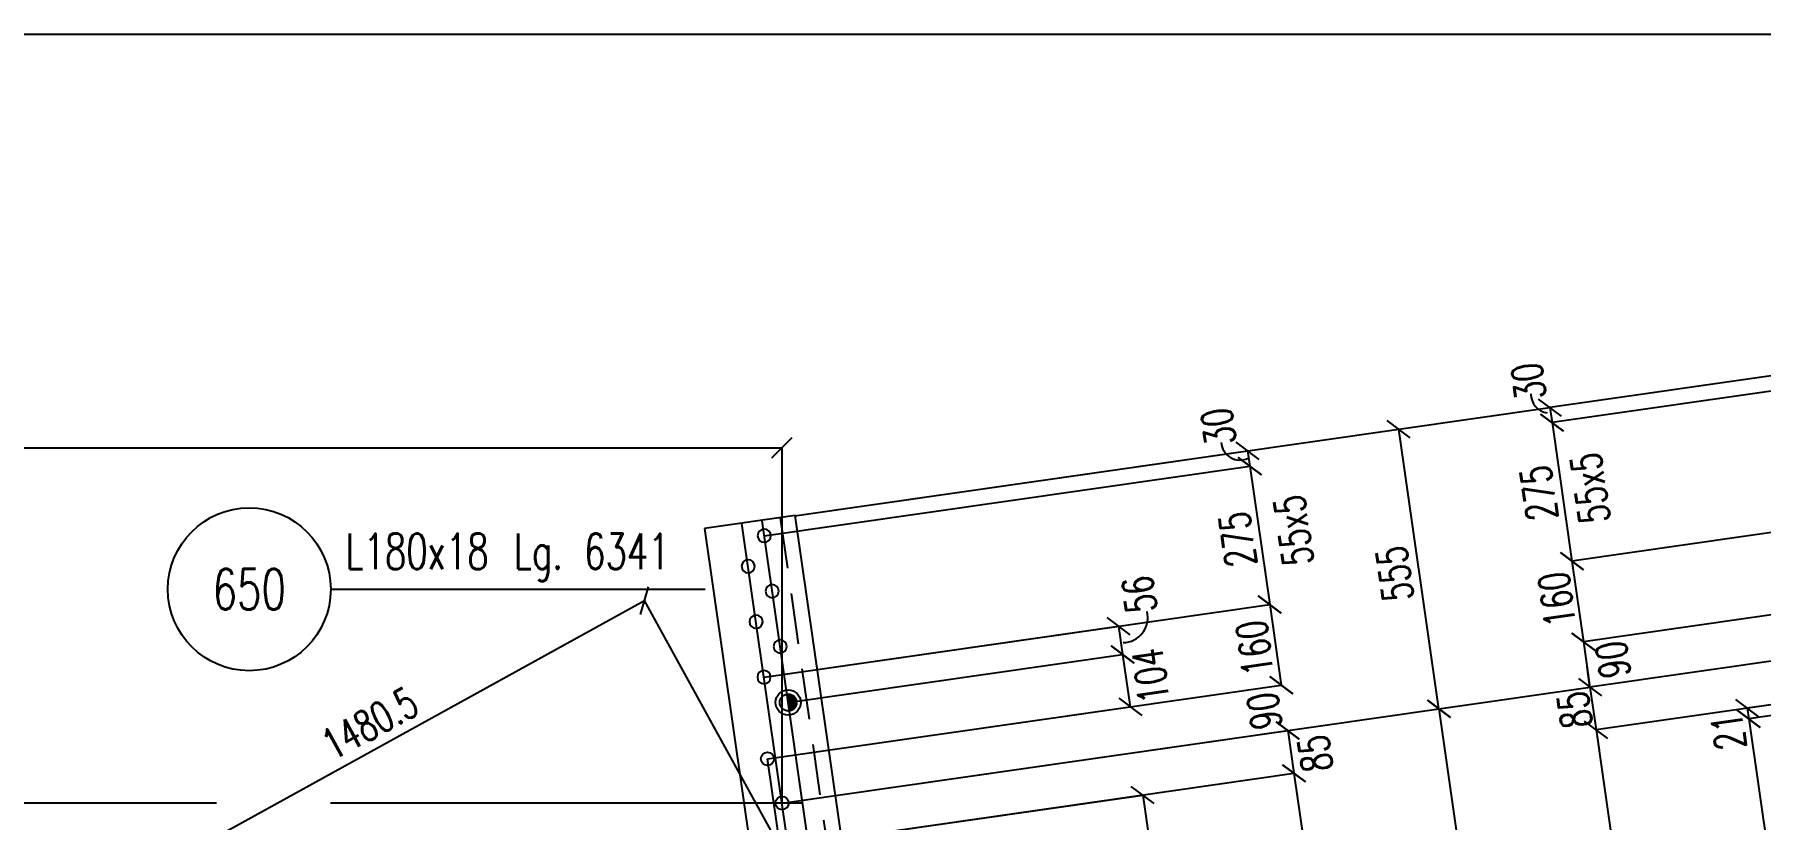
# Model space of a CAD drawing. Extents: x 87063 to 103283, y -59241 to -47761.
# Drawn here: x 93846 to 97238, y -49304 to -47761 of the extents above; entities that cross this region are included whole.
import ezdxf
from ezdxf.enums import TextEntityAlignment as Align

# ---------------------------------------------------------------- set-up
doc = ezdxf.new("R2010")
doc.units = 0
doc.header["$LTSCALE"] = 200
doc.header["$MEASUREMENT"] = 0
doc.linetypes.add('DASHED', pattern=[0.75, 0.5, -0.25])
doc.layers.get('0').update_dxf_attribs({"linetype": 'CONTINUOUS'})
for name, color, linetype in [('ASSI', 3, 'CONTINUOUS'), ('BOLLINI_1', 7, 'CONTINUOUS'), ('FORI', 2, 'CONTINUOUS'), ('LINEA_ANG', 2, 'CONTINUOUS'), ('LS', 7, 'CONTINUOUS'), ('QT_MPR', 7, 'CONTINUOUS'), ('QT_MSP', 7, 'CONTINUOUS'), ('TRAT-Y', 7, 'DASHED')]:
    doc.layers.add(name, color=color, linetype=linetype)
doc.styles.add('QUOTE', font='ROMANS8.SHX', dxfattribs={"width": 0.7})
doc.styles.add('RQL', font='ROMANS8.SHX', dxfattribs={"width": 0.7})
doc.styles.add('RS', font='ROMANS8.shx', dxfattribs={"width": 0.7})
doc.styles.get("Standard").update_dxf_attribs({"font": 'ROMANS8.SHX', "width": 0.7})
doc.dimstyles.new('TRATTO_20', dxfattribs={"dimscale": 0, "dimtxt": 60, "dimasz": 40, "dimexe": 0, "dimexo": 0, "dimgap": 10, "dimtad": 1, "dimrnd": 0.5, "dimdsep": 46, "dimtxsty": 'RS', "dimblk1": 'OBLIQUE', "dimblk2": 'OBLIQUE', "dimsah": 1, "dimcen": 0.09, "dimclrd": 2, "dimclre": 2, "dimclrt": 7, "dimadec": 0, "dimazin": 0, "dimtfac": 1, "dimtix": 1, "dimtmove": 2, "dimatfit": 3, "dimfxl": 1, "dimtolj": 1, "dimtzin": 0, "dimarcsym": 0})

# ---------------------------------------------------------------- blocks, each defined once
blk = doc.blocks.new('16')
blk.add_circle((0, 0), 1)
blk = doc.blocks.new('ASSE98')
blk.add_line((0, 0), (1, 0))
at = {"color": 7, "style": 'QUOTE', "width": 0.5, "flags": 1}
for tag, p in [('TI', (1.38308, 6.82731)), ('DI_S', (1.38308, 6.42178)), ('D_S', (1.38308, 6.02092)), ('E_S', (1.38308, 5.68065)), ('NFORI', (1.36454, 5.29792)), ('ALAR', (1.36349, 4.93246)), ('FAM', (1.3775, 4.54645)), ('ALA', (1.38308, 4.19257)), ('DISP2', (1.38308, 3.84971)), ('DISP1', (1.38308, 3.50686)), ('PINZAF', (1.38308, 3.164)), ('PINZAI', (1.38308, 2.82114)), ('TRP', (1.38308, 2.47829)), ('NP', (1.38308, 2.13543)), ('SV', (1.38308, 1.79257)), ('PESO', (1.38308, 1.44971)), ('QUA', (1.38308, 1.10686)), ('LUN', (1.38308, 0.764)), ('PROF', (1.38308, 0.42114)), ('POS', (1.38308, 0.07829))]:
    blk.add_attdef(tag, p, '', height=0.2, dxfattribs=at)
at = {"color": 7, "flags": 1}
for tag, p in [('LAV1', (3.07431, 6.82847)), ('LAV2', (3.07431, 6.49513)), ('LAV3', (3.07431, 6.1618)), ('LAV4', (3.07431, 5.82847)), ('LAV5', (3.07431, 5.49513)), ('LAV6', (3.07431, 5.1618)), ('LAV7', (3.07431, 4.82847)), ('LAV8', (3.07431, 4.49513)), ('LAV9', (3.07431, 4.1618)), ('LAV10', (3.07431, 3.82847))]:
    blk.add_attdef(tag, p, '', height=0.2, dxfattribs=at)
blk = doc.blocks.new('_OBLIQUE')
at = {"color": 0, "linetype": 'ByBlock'}
blk.add_line((-0.5, -0.5), (0.5, 0.5), dxfattribs=at)
blk = doc.blocks.new('*D25')
at = {"layer": 'QT_MPR', "color": 2, "lineweight": -2, "transparency": 16777216}
for p, q in [((95315.4, -49271.5), (96606.2, -49086.3)), ((96606.2, -49086.3), (96823.3, -50599.7)), ((95516.7, -50787.2), (96823.3, -50599.7))]:
    blk.add_line(p, q, dxfattribs=at)
at = {"layer": 'QT_MPR', "color": 2, "lineweight": -2, "transparency": 16777216, "xscale": 40, "yscale": 40, "zscale": 40}
for p, rotation in [((96606.2, -49086.3), 98.16615670567538), ((96823.3, -50599.7), 278.1661567056754)]:
    blk.add_blockref('_OBLIQUE', p, dxfattribs=dict(at, rotation=rotation))
at = {"layer": 'QT_MPR', "color": 7, "transparency": 16777216, "insert": (96671.2, -49851.8), "char_height": 60, "attachment_point": 5, "rotation": 98.1662, "style": 'RS'}
blk.add_mtext('\\A1;1529', dxfattribs=at)
blk = doc.blocks.new('*D24')
at = {"layer": 'QT_MPR', "color": 2, "lineweight": -2, "transparency": 16777216}
for p, q in [((95311.6, -49358), (96321.3, -49213.1)), ((96321.3, -49213.1), (96517.2, -50578)), ((95507.5, -50722.9), (96517.2, -50578))]:
    blk.add_line(p, q, dxfattribs=at)
at = {"layer": 'QT_MPR', "color": 2, "lineweight": -2, "transparency": 16777216, "xscale": 40, "yscale": 40, "zscale": 40}
for p, rotation in [((96321.3, -49213.1), 98.16615670567538), ((96517.2, -50578), 278.1661567056754)]:
    blk.add_blockref('_OBLIQUE', p, dxfattribs=dict(at, rotation=rotation))
at = {"layer": 'QT_MPR', "color": 7, "transparency": 16777216, "insert": (96376.2, -49900), "char_height": 60, "attachment_point": 5, "rotation": 98.1662, "style": 'RS'}
blk.add_mtext('\\A1;1379', dxfattribs=at)
blk = doc.blocks.new('*D22')
at = {"layer": 'QT_MPR', "color": 2, "lineweight": -2, "transparency": 16777216}
for p, q in [((95339.5, -48707.2), (96230.3, -48579.3)), ((96230.3, -48579.3), (96234.6, -48609.3)), ((95280.4, -48746.2), (96234.6, -48609.3))]:
    blk.add_line(p, q, dxfattribs=at)
at = {"layer": 'QT_MPR', "color": 2, "lineweight": -2, "transparency": 16777216, "xscale": 40, "yscale": 40, "zscale": 40}
for p, rotation in [((96230.3, -48579.3), 98.16615670567533), ((96234.6, -48609.3), 278.1661567056753)]:
    blk.add_blockref('_OBLIQUE', p, dxfattribs=dict(at, rotation=rotation))
at = {"layer": 'QT_MPR', "color": 7, "transparency": 16777216, "insert": (96173.1, -48531.8), "char_height": 60, "attachment_point": 5, "rotation": 98.1662, "style": 'RS'}
blk.add_mtext('\\A1;30', dxfattribs=at)
blk = doc.blocks.new('*D21')
at = {"layer": 'QT_MPR', "color": 2, "lineweight": -2, "transparency": 16777216}
for p, q in [((95280.4, -48746.2), (96234.6, -48609.3)), ((96234.6, -48609.3), (96273.7, -48881.5)), ((95279.9, -49024.1), (96273.7, -48881.5))]:
    blk.add_line(p, q, dxfattribs=at)
at = {"layer": 'QT_MPR', "color": 2, "lineweight": -2, "transparency": 16777216, "xscale": 40, "yscale": 40, "zscale": 40}
for p, rotation in [((96234.6, -48609.3), 98.16615670567533), ((96273.7, -48881.5), 278.1661567056753)]:
    blk.add_blockref('_OBLIQUE', p, dxfattribs=dict(at, rotation=rotation))
at = {"layer": 'QT_MPR', "color": 7, "transparency": 16777216, "insert": (96321, -48735.8), "char_height": 60, "attachment_point": 5, "rotation": 98.1662, "style": 'RS'}
blk.add_mtext('\\A1;55x5', dxfattribs=at)
blk = doc.blocks.new('*D20')
at = {"layer": 'QT_MPR', "color": 2, "lineweight": -2, "transparency": 16777216}
for p, q in [((95280.4, -48746.2), (96234.6, -48609.3)), ((96234.6, -48609.3), (96273.7, -48881.5)), ((95279.9, -49024.1), (96273.7, -48881.5))]:
    blk.add_line(p, q, dxfattribs=at)
at = {"layer": 'QT_MPR', "color": 2, "lineweight": -2, "transparency": 16777216, "xscale": 40, "yscale": 40, "zscale": 40}
for p, rotation in [((96234.6, -48609.3), 98.16615670567533), ((96273.7, -48881.5), 278.1661567056753)]:
    blk.add_blockref('_OBLIQUE', p, dxfattribs=dict(at, rotation=rotation))
at = {"layer": 'QT_MPR', "color": 7, "transparency": 16777216, "insert": (96210.8, -48753.5), "char_height": 60, "attachment_point": 5, "rotation": 98.1662, "style": 'RS'}
blk.add_mtext('\\A1;275', dxfattribs=at)
blk = doc.blocks.new('*D19')
at = {"layer": 'QT_MPR', "color": 2, "lineweight": -2, "transparency": 16777216}
for p, q in [((95279.9, -49024.1), (96273.7, -48881.5)), ((96273.7, -48881.5), (96296.4, -49039.8)), ((95286.8, -49184.7), (96296.4, -49039.8))]:
    blk.add_line(p, q, dxfattribs=at)
at = {"layer": 'QT_MPR', "color": 2, "lineweight": -2, "transparency": 16777216, "xscale": 40, "yscale": 40, "zscale": 40}
for p, rotation in [((96273.7, -48881.5), 98.16615670567533), ((96296.4, -49039.8), 278.1661567056753)]:
    blk.add_blockref('_OBLIQUE', p, dxfattribs=dict(at, rotation=rotation))
at = {"layer": 'QT_MPR', "color": 7, "transparency": 16777216, "insert": (96244.2, -48966.8), "char_height": 60, "attachment_point": 5, "rotation": 98.1662, "style": 'RS'}
blk.add_mtext('\\A1;160', dxfattribs=at)
blk = doc.blocks.new('*D18')
at = {"layer": 'QT_MPR', "color": 2, "lineweight": -2, "transparency": 16777216}
for p, q in [((95286.8, -49184.7), (96296.4, -49039.8)), ((96296.4, -49039.8), (96296.6, -49041.3)), ((95315.4, -49271.5), (96309.2, -49128.9)), ((96309.2, -49128.9), (96309.1, -49128.4))]:
    blk.add_line(p, q, dxfattribs=at)
at = {"layer": 'QT_MPR', "color": 2, "lineweight": -2, "transparency": 16777216, "xscale": 40, "yscale": 40, "zscale": 40}
for p, rotation in [((96296.4, -49039.8), 98.16615670567533), ((96309.2, -49128.9), 278.1661567056753)]:
    blk.add_blockref('_OBLIQUE', p, dxfattribs=dict(at, rotation=rotation))
at = {"layer": 'QT_MPR', "color": 7, "transparency": 16777216, "insert": (96263.4, -49090.6), "char_height": 60, "attachment_point": 5, "rotation": 98.1662, "style": 'RS'}
blk.add_mtext('\\A1;90', dxfattribs=at)
blk = doc.blocks.new('*D23')
at = {"layer": 'QT_MPR', "color": 2, "lineweight": -2, "transparency": 16777216}
for p, q in [((95315.4, -49271.5), (96309.2, -49128.9)), ((96309.2, -49128.9), (96321.3, -49213.1)), ((95311.6, -49358), (96321.3, -49213.1))]:
    blk.add_line(p, q, dxfattribs=at)
at = {"layer": 'QT_MPR', "color": 2, "lineweight": -2, "transparency": 16777216, "xscale": 40, "yscale": 40, "zscale": 40}
for p, rotation in [((96309.2, -49128.9), 98.16615670567533), ((96321.3, -49213.1), 278.1661567056753)]:
    blk.add_blockref('_OBLIQUE', p, dxfattribs=dict(at, rotation=rotation))
at = {"layer": 'QT_MPR', "color": 7, "transparency": 16777216, "insert": (96363.3, -49174), "char_height": 60, "attachment_point": 5, "rotation": 98.1662, "style": 'RS'}
blk.add_mtext('\\A1;85', dxfattribs=at)
blk = doc.blocks.new('*D17')
at = {"layer": 'LS', "color": 2, "lineweight": -2, "transparency": 16777216}
for p, q in [((95339.5, -48707.2), (96527.3, -48536.7)), ((96606.2, -49086.3), (96527.3, -48536.7)), ((95315.4, -49271.5), (96606.2, -49086.3))]:
    blk.add_line(p, q, dxfattribs=at)
at = {"layer": 'LS', "color": 2, "lineweight": -2, "transparency": 16777216, "xscale": 40, "yscale": 40, "zscale": 40}
for p, rotation in [((96527.3, -48536.7), 98.16615670567533), ((96606.2, -49086.3), 278.1661567056753)]:
    blk.add_blockref('_OBLIQUE', p, dxfattribs=dict(at, rotation=rotation))
at = {"layer": 'LS', "color": 7, "transparency": 16777216, "insert": (96519.6, -48820.9), "char_height": 60, "attachment_point": 5, "rotation": 98.1662, "style": 'RS'}
blk.add_mtext('\\A1;555', dxfattribs=at)
blk = doc.blocks.new('*D31')
at = {"layer": 'QT_MPR', "color": 2, "lineweight": -2, "transparency": 16777216}
for p, q in [((97715.2, -48366.7), (96824.3, -48494.5)), ((97782.8, -48387.1), (96828.6, -48524)), ((96824.3, -48494.5), (96828.6, -48524))]:
    blk.add_line(p, q, dxfattribs=at)
at = {"layer": 'QT_MPR', "color": 2, "lineweight": -2, "transparency": 16777216, "xscale": 40, "yscale": 40, "zscale": 40}
for p, rotation in [((96824.3, -48494.5), 98.16615670567491), ((96828.6, -48524), 278.1661567056749)]:
    blk.add_blockref('_OBLIQUE', p, dxfattribs=dict(at, rotation=rotation))
at = {"layer": 'QT_MPR', "color": 7, "transparency": 16777216, "insert": (96782.5, -48443), "char_height": 60, "attachment_point": 5, "rotation": 98.1662, "style": 'RS'}
blk.add_mtext('\\A1;30', dxfattribs=at)
blk = doc.blocks.new('*D30')
at = {"layer": 'QT_MPR', "color": 2, "lineweight": -2, "transparency": 16777216}
for p, q in [((97782.8, -48387.1), (96828.6, -48524)), ((96828.6, -48524), (96867.6, -48796.2)), ((97861.4, -48653.6), (96867.6, -48796.2))]:
    blk.add_line(p, q, dxfattribs=at)
at = {"layer": 'QT_MPR', "color": 2, "lineweight": -2, "transparency": 16777216, "xscale": 40, "yscale": 40, "zscale": 40}
for p, rotation in [((96828.6, -48524), 98.16615670567491), ((96867.6, -48796.2), 278.1661567056749)]:
    blk.add_blockref('_OBLIQUE', p, dxfattribs=dict(at, rotation=rotation))
at = {"layer": 'QT_MPR', "color": 7, "transparency": 16777216, "insert": (96903.7, -48652.7), "char_height": 60, "attachment_point": 5, "rotation": 98.1662, "style": 'RS'}
blk.add_mtext('\\A1;55x5', dxfattribs=at)
blk = doc.blocks.new('*D29')
at = {"layer": 'QT_MPR', "color": 2, "lineweight": -2, "transparency": 16777216}
for p, q in [((97782.8, -48387.1), (96828.6, -48524)), ((96828.6, -48524), (96867.6, -48796.2)), ((97861.4, -48653.6), (96867.6, -48796.2))]:
    blk.add_line(p, q, dxfattribs=at)
at = {"layer": 'QT_MPR', "color": 2, "lineweight": -2, "transparency": 16777216, "xscale": 40, "yscale": 40, "zscale": 40}
for p, rotation in [((96828.6, -48524), 98.16615670567491), ((96867.6, -48796.2), 278.1661567056749)]:
    blk.add_blockref('_OBLIQUE', p, dxfattribs=dict(at, rotation=rotation))
at = {"layer": 'QT_MPR', "color": 7, "transparency": 16777216, "insert": (96802.7, -48662.4), "char_height": 60, "attachment_point": 5, "rotation": 98.1662, "style": 'RS'}
blk.add_mtext('\\A1;275', dxfattribs=at)
blk = doc.blocks.new('*D28')
at = {"layer": 'QT_MPR', "color": 2, "lineweight": -2, "transparency": 16777216}
for p, q in [((97861.4, -48653.6), (96867.6, -48796.2)), ((96867.6, -48796.2), (96890.3, -48954.6)), ((97900, -48809.7), (96890.3, -48954.6))]:
    blk.add_line(p, q, dxfattribs=at)
at = {"layer": 'QT_MPR', "color": 2, "lineweight": -2, "transparency": 16777216, "xscale": 40, "yscale": 40, "zscale": 40}
for p, rotation in [((96867.6, -48796.2), 98.16615670567491), ((96890.3, -48954.6), 278.1661567056749)]:
    blk.add_blockref('_OBLIQUE', p, dxfattribs=dict(at, rotation=rotation))
at = {"layer": 'QT_MPR', "color": 7, "transparency": 16777216, "insert": (96838, -48871.6), "char_height": 60, "attachment_point": 5, "rotation": 98.1662, "style": 'RS'}
blk.add_mtext('\\A1;160', dxfattribs=at)
blk = doc.blocks.new('*D27')
at = {"layer": 'QT_MPR', "color": 2, "lineweight": -2, "transparency": 16777216}
for p, q in [((97900, -48809.7), (96890.3, -48954.6)), ((97896.9, -48901.1), (96903.1, -49043.7)), ((96890.3, -48954.6), (96903.1, -49043.7))]:
    blk.add_line(p, q, dxfattribs=at)
at = {"layer": 'QT_MPR', "color": 2, "lineweight": -2, "transparency": 16777216, "xscale": 40, "yscale": 40, "zscale": 40}
for p, rotation in [((96890.3, -48954.6), 98.16615670567491), ((96903.1, -49043.7), 278.1661567056749)]:
    blk.add_blockref('_OBLIQUE', p, dxfattribs=dict(at, rotation=rotation))
at = {"layer": 'QT_MPR', "color": 7, "transparency": 16777216, "insert": (96948.4, -48989.7), "char_height": 60, "attachment_point": 5, "rotation": 98.1662, "style": 'RS'}
blk.add_mtext('\\A1;90', dxfattribs=at)
blk = doc.blocks.new('*D26')
at = {"layer": 'QT_MPR', "color": 2, "lineweight": -2, "transparency": 16777216}
for p, q in [((97896.9, -48901.1), (96903.1, -49043.7)), ((96903.1, -49043.7), (96897.4, -49004.1)), ((97924.9, -48983), (96915.2, -49127.8)), ((96903.1, -49043.7), (96915.2, -49127.8)), ((96915.2, -49127.8), (96920.9, -49167.4))]:
    blk.add_line(p, q, dxfattribs=at)
at = {"layer": 'QT_MPR', "color": 2, "lineweight": -2, "transparency": 16777216, "xscale": 40, "yscale": 40, "zscale": 40}
for p, rotation in [((96903.1, -49043.7), 278.1661567056751), ((96915.2, -49127.8), 98.16615670567514)]:
    blk.add_blockref('_OBLIQUE', p, dxfattribs=dict(at, rotation=rotation))
at = {"layer": 'QT_MPR', "color": 7, "transparency": 16777216, "insert": (96873.1, -49088.5), "char_height": 60, "attachment_point": 5, "rotation": 98.1662, "style": 'RS'}
blk.add_mtext('\\A1;85', dxfattribs=at)
blk = doc.blocks.new('*D41')
at = {"layer": 'QT_MPR', "color": 2, "lineweight": -2, "transparency": 16777216}
for p, q in [((97924.9, -48983), (96915.2, -49127.8)), ((96915.2, -49127.8), (97111.1, -50492.8)), ((98120.7, -50347.9), (97111.1, -50492.8))]:
    blk.add_line(p, q, dxfattribs=at)
at = {"layer": 'QT_MPR', "color": 2, "lineweight": -2, "transparency": 16777216, "xscale": 40, "yscale": 40, "zscale": 40}
for p, rotation in [((96915.2, -49127.8), 98.16615670567538), ((97111.1, -50492.8), 278.1661567056754)]:
    blk.add_blockref('_OBLIQUE', p, dxfattribs=dict(at, rotation=rotation))
at = {"layer": 'QT_MPR', "color": 7, "transparency": 16777216, "insert": (96967.1, -49811.2), "char_height": 60, "attachment_point": 5, "rotation": 98.1662, "style": 'RS'}
blk.add_mtext('\\A1;1379', dxfattribs=at)
blk = doc.blocks.new('*D59')
at = {"layer": 'QT_MPR', "color": 2, "lineweight": -2, "transparency": 16777216}
for p, q in [((93748.2, -49588.3), (95044.7, -48873.7)), ((95311.6, -49358), (95044.7, -48873.7)), ((94015.2, -50072.6), (93748.2, -49588.3))]:
    blk.add_line(p, q, dxfattribs=at)
at = {"layer": 'QT_MPR', "color": 2, "lineweight": -2, "transparency": 16777216, "xscale": 40, "yscale": 40, "zscale": 40}
for p, rotation in [((95044.7, -48873.7), 28.86491683496007), ((93748.2, -49588.3), 208.86491683496)]:
    blk.add_blockref('_OBLIQUE', p, dxfattribs=dict(at, rotation=rotation))
at = {"layer": 'QT_MPR', "color": 7, "transparency": 16777216, "insert": (94505.2, -49114.8), "char_height": 60, "attachment_point": 5, "rotation": 28.8649, "style": 'RS'}
blk.add_mtext('\\A1;1480.5', dxfattribs=at)
blk = doc.blocks.new('xxx')
blk.add_circle((0, 0), 8)
at = {"color": 3, "style": 'RQL', "width": 0.7}
blk.add_attdef('POS', text='', height=4, dxfattribs=at).set_placement((0, 0), align=Align.MIDDLE)
at = {"color": 3, "style": 'RQL', "width": 0.7, "flags": 1}
blk.add_attdef('POS1', (-0.39, -5.42), '', height=2, dxfattribs=at)
at = {"style": 'RQL', "width": 0.7, "flags": 1}
blk.add_attdef('TIPO', (-0.39, -8.66), '', height=2, dxfattribs=at)
blk = doc.blocks.new('*D61')
at = {"layer": 'QT_MPR', "color": 2, "lineweight": -2, "transparency": 16777216}
for p in [(91527.8, -48573.4), (95315.4, -49271.5)]:
    blk.add_line(p, (95315.4, -48573.4), dxfattribs=at)
at = {"layer": 'QT_MPR', "color": 2, "lineweight": -2, "transparency": 16777216, "xscale": 40, "yscale": 40, "zscale": 40, "rotation": 180}
blk.add_blockref('_OBLIQUE', (91527.8, -48573.4), dxfattribs=at)
at = {"layer": 'QT_MPR', "color": 2, "lineweight": -2, "transparency": 16777216, "xscale": 40, "yscale": 40, "zscale": 40}
blk.add_blockref('_OBLIQUE', (95315.4, -48573.4), dxfattribs=at)
at = {"layer": 'QT_MPR', "color": 7, "transparency": 16777216, "insert": (93421.6, -48533.4), "char_height": 60, "attachment_point": 5, "style": 'RS'}
blk.add_mtext('\\A1;3787.5', dxfattribs=at)
blk = doc.blocks.new('*D63')
at = {"layer": 'LS', "color": 2, "lineweight": -2, "transparency": 16777216}
for p, q in [((98247.7, -49271.5), (99321, -49271.5)), ((99321, -55334.3), (99321, -49271.5)), ((96225.8, -55334.3), (99321, -55334.3))]:
    blk.add_line(p, q, dxfattribs=at)
at = {"layer": 'LS', "color": 2, "lineweight": -2, "transparency": 16777216, "xscale": 40, "yscale": 40, "zscale": 40}
for p, rotation in [((99321, -49271.5), 90), ((99321, -55334.3), 270)]:
    blk.add_blockref('_OBLIQUE', p, dxfattribs=dict(at, rotation=rotation))
at = {"layer": 'LS', "color": 7, "transparency": 16777216, "insert": (99281, -52302.9), "char_height": 60, "attachment_point": 5, "rotation": 90, "style": 'RS'}
blk.add_mtext('\\A1;6000', dxfattribs=at)
blk = doc.blocks.new('P20')
at = {"color": 0}
for p, q in [((0, 0.98), (0.02, 1)), ((0, 0.94), (0.06, 1)), ((1, -0.01), (0, 0.99)), ((0, 0.89), (0.1, 0.99)), ((0, 0.85), (0.14, 0.99)), ((0, 0.8), (0.18, 0.98)), ((0, 0.76), (0.22, 0.98)), ((0, 0.71), (0.25, 0.97)), ((0, 0.67), (0.29, 0.96)), ((1, -0.05), (0, 0.95)), ((0, 0.62), (0.32, 0.95)), ((0, 0.58), (0.36, 0.93)), ((0, 0.53), (0.39, 0.92)), ((0, 0.49), (0.42, 0.91)), ((1, -0.09), (0, 0.9)), ((0, 0.44), (0.45, 0.89)), ((0, 0.4), (0.48, 0.88)), ((0.99, -0.13), (0, 0.86)), ((0, 0.35), (0.51, 0.86)), ((0, 0.31), (0.54, 0.84)), ((0, 0.26), (0.56, 0.83)), ((0.99, -0.17), (0, 0.81)), ((0, 0.22), (0.59, 0.81)), ((0, 0.17), (0.61, 0.79)), ((0.98, -0.21), (0, 0.77)), ((0, 0.13), (0.64, 0.77)), ((0, 0.08), (0.66, 0.75)), ((0, 0.04), (0.69, 0.73)), ((0.97, -0.25), (0, 0.72)), ((0, -0.01), (0.71, 0.7)), ((0.96, -0.28), (0, 0.68)), ((0, -0.05), (0.73, 0.68)), ((0, -0.1), (0.75, 0.66)), ((0.95, -0.32), (0, 0.63)), ((0, -0.14), (0.77, 0.63)), ((0, -0.19), (0.79, 0.61)), ((0.94, -0.35), (0, 0.59)), ((0, -0.23), (0.81, 0.58)), ((0, -0.28), (0.83, 0.56)), ((0.92, -0.38), (0, 0.54)), ((0, -0.32), (0.85, 0.53)), ((0.91, -0.41), (0, 0.5)), ((0, -0.36), (0.87, 0.5)), ((0, -0.41), (0.88, 0.47)), ((0.9, -0.44), (0, 0.45)), ((0, -0.45), (0.9, 0.44)), ((0.88, -0.47), (0, 0.41)), ((0, -0.5), (0.91, 0.41)), ((0, -0.54), (0.92, 0.38)), ((0.87, -0.5), (0, 0.36)), ((0, -0.59), (0.94, 0.35)), ((0.85, -0.53), (0, 0.32)), ((0, -0.63), (0.95, 0.31)), ((0, -0.68), (0.96, 0.28)), ((0.83, -0.56), (0, 0.27)), ((0, -0.72), (0.97, 0.25)), ((0.81, -0.58), (0, 0.23)), ((0, -0.77), (0.98, 0.21)), ((0.79, -0.61), (0, 0.18)), ((0, -0.81), (0.99, 0.17)), ((0.77, -0.63), (0, 0.14)), ((0, -0.86), (0.99, 0.13)), ((0.75, -0.66), (0, 0.09)), ((0, -0.9), (1, 0.09)), ((0.73, -0.68), (0, 0.05)), ((0, -0.95), (1, 0.05)), ((0.71, -0.7), (0, 0.01)), ((0, -0.99), (1, 0.01)), ((1, 0.04), (0.04, 1)), ((1, 0.09), (0.09, 1)), ((0.99, 0.14), (0.14, 0.99)), ((0.98, 0.19), (0.19, 0.98)), ((0.97, 0.25), (0.25, 0.97)), ((0.95, 0.31), (0.31, 0.95)), ((0.92, 0.38), (0.38, 0.92)), ((0.88, 0.47), (0.47, 0.88)), ((0.81, 0.59), (0.59, 0.81)), ((0.69, -0.73), (0, -0.04)), ((0.66, -0.75), (0, -0.08)), ((0.64, -0.77), (0, -0.13)), ((0.61, -0.79), (0, -0.17)), ((0.59, -0.81), (0, -0.22)), ((0.56, -0.83), (0, -0.26)), ((0.54, -0.84), (0, -0.31)), ((0.51, -0.86), (0, -0.35)), ((0.48, -0.88), (0, -0.4)), ((0.45, -0.89), (0, -0.44)), ((0.42, -0.91), (0, -0.49)), ((0.39, -0.92), (0, -0.53)), ((0.36, -0.93), (0, -0.58)), ((0.32, -0.95), (0, -0.62)), ((0.29, -0.96), (0, -0.67)), ((0.25, -0.97), (0, -0.71)), ((0.22, -0.98), (0, -0.76)), ((0.18, -0.98), (0, -0.8)), ((0.14, -0.99), (0, -0.85)), ((0.1, -0.99), (0, -0.89)), ((0.04, -1), (1, -0.04)), ((0.09, -1), (1, -0.09)), ((0.14, -0.99), (0.99, -0.14)), ((0.19, -0.98), (0.98, -0.19)), ((0.25, -0.97), (0.97, -0.25)), ((0.31, -0.95), (0.95, -0.31)), ((0.38, -0.92), (0.92, -0.38)), ((0.47, -0.88), (0.88, -0.47)), ((0.59, -0.81), (0.81, -0.59))]:
    blk.add_line(p, q, dxfattribs=at)
for radius in [1.5, 1]:
    blk.add_circle((0, 0), radius)
blk = doc.blocks.new('*D109')
at = {"layer": 'QT_MSP', "color": 2, "lineweight": -2, "transparency": 16777216}
for p, q in [((95279.9, -49024.1), (95976.7, -48924.1)), ((95976.7, -48924.1), (95984.7, -48979.5)), ((95327.4, -49073.8), (95984.7, -48979.5))]:
    blk.add_line(p, q, dxfattribs=at)
at = {"layer": 'QT_MSP', "color": 2, "lineweight": -2, "transparency": 16777216, "xscale": 40, "yscale": 40, "zscale": 40}
for p, rotation in [((95976.7, -48924.1), 98.16615670567538), ((95984.7, -48979.5), 278.1661567056754)]:
    blk.add_blockref('_OBLIQUE', p, dxfattribs=dict(at, rotation=rotation))
at = {"layer": 'QT_MSP', "color": 7, "transparency": 16777216, "insert": (96017.7, -48861.6), "char_height": 60, "attachment_point": 5, "rotation": 98.1662, "style": 'RS'}
blk.add_mtext('\\A1;56', dxfattribs=at)
blk = doc.blocks.new('*D108')
at = {"layer": 'QT_MSP', "color": 2, "lineweight": -2, "transparency": 16777216}
for p, q in [((95327.4, -49073.8), (95984.7, -48979.5)), ((95984.7, -48979.5), (95999.5, -49082.5)), ((95286.8, -49184.7), (95999.5, -49082.5))]:
    blk.add_line(p, q, dxfattribs=at)
at = {"layer": 'QT_MSP', "color": 2, "lineweight": -2, "transparency": 16777216, "xscale": 40, "yscale": 40, "zscale": 40}
for p, rotation in [((95984.7, -48979.5), 98.16615670567538), ((95999.5, -49082.5), 278.1661567056754)]:
    blk.add_blockref('_OBLIQUE', p, dxfattribs=dict(at, rotation=rotation))
at = {"layer": 'QT_MSP', "color": 7, "transparency": 16777216, "insert": (96039.9, -49021.3), "char_height": 60, "attachment_point": 5, "rotation": 98.1662, "style": 'RS'}
blk.add_mtext('\\A1;104', dxfattribs=at)
blk = doc.blocks.new('*D115')
at = {"layer": 'QT_MSP', "color": 2, "lineweight": -2, "transparency": 16777216}
for p, q in [((95311.6, -49358), (96024.3, -49255.7)), ((96024.3, -49255.7), (96069.9, -49573.4)), ((95412.7, -49667.7), (96069.9, -49573.4))]:
    blk.add_line(p, q, dxfattribs=at)
at = {"layer": 'QT_MSP', "color": 2, "lineweight": -2, "transparency": 16777216, "xscale": 40, "yscale": 40, "zscale": 40}
for p, rotation in [((96024.3, -49255.7), 98.16615670567538), ((96069.9, -49573.4), 278.1661567056754)]:
    blk.add_blockref('_OBLIQUE', p, dxfattribs=dict(at, rotation=rotation))
at = {"layer": 'QT_MSP', "color": 7, "transparency": 16777216, "insert": (96002.6, -49421.6), "char_height": 60, "attachment_point": 5, "rotation": 98.1662, "style": 'RS'}
blk.add_mtext('\\A1;321', dxfattribs=at)
blk = doc.blocks.new('*D112')
at = {"layer": 'QT_MSP', "color": 2, "lineweight": -2, "transparency": 16777216}
for p, q in [((97924.9, -48983), (97212.2, -49085.2)), ((97872.4, -49011.7), (97215.1, -49106)), ((97212.2, -49085.2), (97215.1, -49106))]:
    blk.add_line(p, q, dxfattribs=at)
at = {"layer": 'QT_MSP', "color": 2, "lineweight": -2, "transparency": 16777216, "xscale": 40, "yscale": 40, "zscale": 40}
for p, rotation in [((97212.2, -49085.2), 98.16615670567116), ((97215.1, -49106), 278.1661567056711)]:
    blk.add_blockref('_OBLIQUE', p, dxfattribs=dict(at, rotation=rotation))
at = {"layer": 'QT_MSP', "color": 7, "transparency": 16777216, "insert": (97175.6, -49131), "char_height": 60, "attachment_point": 5, "rotation": 98.1662, "style": 'RS'}
blk.add_mtext('\\A1;21', dxfattribs=at)
blk = doc.blocks.new('*D111')
at = {"layer": 'QT_MSP', "color": 2, "lineweight": -2, "transparency": 16777216}
for p, q in [((97872.4, -49011.7), (97215.1, -49106)), ((97215.1, -49106), (97300.4, -49699.9)), ((97957.6, -49605.6), (97300.4, -49699.9))]:
    blk.add_line(p, q, dxfattribs=at)
at = {"layer": 'QT_MSP', "color": 2, "lineweight": -2, "transparency": 16777216, "xscale": 40, "yscale": 40, "zscale": 40}
for p, rotation in [((97215.1, -49106), 98.16615670567116), ((97300.4, -49699.9), 278.1661567056711)]:
    blk.add_blockref('_OBLIQUE', p, dxfattribs=dict(at, rotation=rotation))
at = {"layer": 'QT_MSP', "color": 7, "transparency": 16777216, "insert": (97217.9, -49407.2), "char_height": 60, "attachment_point": 5, "rotation": 98.1662, "style": 'RS'}
blk.add_mtext('\\A1;600', dxfattribs=at)

msp = doc.modelspace()

# ---------------------------------------------------------------- linework, layer by layer
at = {"layer": 'LINEA_ANG'}
for p, q in [((95341.422, -48706.705), (95163.247, -48732.273)), ((96242.125, -54983.409), (95341.422, -48706.705)), ((95163.247, -48732.273), (96063.95, -55008.977))]:
    msp.add_line(p, q, dxfattribs=at)
at = {"layer": 'LS', "color": 2}
for p, q in [((96527.302, -48536.726), (96824.26, -48494.112)), ((96606.167, -49086.314), (96903.125, -49043.7))]:
    msp.add_line(p, q, dxfattribs=at)
at = {"layer": 'LS', "color": 6}
for p, q in [((96186.205, -55339.968), (95236.578, -48722.331)), ((96306.1, -55893.877), (95276.173, -48716.649)), ((94428.356, -48851.399), (95164.406, -48851.399)), ((95951.725, -53818.599), (95286.768, -49184.725)), ((94204.234, -49271.539), (91527.799, -49271.539)), ((95355.799, -49271.539), (94428.249, -49271.539))]:
    msp.add_line(p, q, dxfattribs=at)
at = {"layer": 'LS', "color": 8}
msp.add_lwpolyline([(87062.576, -47761.325), (87062.576, -59241.325), (99782.576, -59241.325), (99782.576, -57641.325), (103282.576, -57641.325), (103282.576, -47761.325), (87062.576, -47761.325)], close=True, dxfattribs=at)
at = {"layer": 'LS', "color": 2}
for centre, radius, start, end in [((96825.137, -48466.887), 38.569, 180.801046, 260.897346), ((96214.875, -48561.177), 36.351, 183.071517, 296.687509), ((95984.901, -48906.86), 49.302, 271.123123, 13.521522)]:
    msp.add_arc(centre, radius, start, end, dxfattribs=at)
at = {"layer": 'TRAT-Y'}
msp.add_line((95311.726, -48710.967), (96212.429, -54987.671), dxfattribs=at)

# ---------------------------------------------------------------- block references
at = {"layer": 'ASSI'}
ref = msp.add_blockref('ASSE98', (96242.125, -54983.409), dxfattribs=dict(at, xscale=6341, rotation=98.16615670567546))
ref.add_attrib('PROF', 'L180x18', (94457.268, -48811.901), dxfattribs={"layer": '0', "color": 2, "height": 70, "style": 'QUOTE', "width": 0.7})
ref.add_attrib('LUN', '6341', (94926.388, -48811.901), dxfattribs={"layer": '0', "color": 2, "height": 70, "style": 'QUOTE', "width": 0.7})
ref.add_attrib('SV', 'Lg.', (94788.226, -48811.901), dxfattribs={"layer": '0', "color": 2, "height": 70, "style": 'QUOTE', "width": 0.7})
at = {"layer": 'BOLLINI_1', "xscale": 20, "yscale": 20, "zscale": 20}
msp.add_blockref('xxx', (94268.356, -48851.399), dxfattribs=at).add_auto_attribs({'POS': '650'})
at = {"layer": 'FORI'}
for name, p, xscale, yscale, zscale, rotation in [('16', (95280.411, -48746.181), -13, 13, 13, 16.33231341134499), ('16', (95248.629, -48806.305), -13, 13, 13, 16.33231341134499), ('16', (95296.035, -48855.065), -13, 13, 13, 16.33231341134499), ('16', (95264.253, -48915.19), -13, 13, 13, 16.33231341134499), ('16', (95311.66, -48963.95), -13, 13, 13, 16.33231341134499), ('16', (95279.878, -49024.074), -13, 13, 13, 16.33231341134499), ('P20', (95327.427, -49073.825), 16.5, 16.5, 16.5, 7.543052222774039), ('16', (95286.768, -49184.725), 13, 13, 13, 0.6750560160000235)]:
    msp.add_blockref(name, p, dxfattribs=dict(at, xscale=xscale, yscale=yscale, zscale=zscale, rotation=rotation))
at = {"layer": 'FORI', "xscale": 13, "yscale": 13, "zscale": 13}
msp.add_blockref('16', (95315.389, -49271.539), dxfattribs=at)

# ---------------------------------------------------------------- dimensions: what is measured, and where the dimension line sits
at = {"layer": 'LS', "color": 6}
dim = msp.add_linear_dim(base=(96527.302, -48536.726), p1=(95315.389, -49271.539), p2=(95339.469, -48707.179), angle=98.166157, dimstyle='TRATTO_20', override={"dimscale": 1}, dxfattribs=at)
dim.commit()
dim.dimension.update_dxf_attribs({"geometry": '*D17', "text_midpoint": (96519.576, -48820.924), "dimtype": 160})
dim = msp.add_linear_dim(base=(99321.043, -49271.539), p1=(96225.799, -55334.286), p2=(98247.746, -49271.539), angle=90, text='6000', dimstyle='TRATTO_20', override={"dimscale": 1}, dxfattribs=at)
dim.commit()
dim.dimension.update_dxf_attribs({"geometry": '*D63', "text_midpoint": (99281.043, -52302.913)})
at = {"layer": 'QT_MPR'}
for base, p1, p2, angle, text, picture, middle in [((96828.552, -48524.024), (97715.188, -48366.652), (97782.777, -48387.093), 98.166157, '30', '*D31', (96782.526, -48442.996)), ((96867.614, -48796.235), (97782.777, -48387.093), (97861.434, -48653.623), 98.166157, '275', '*D29', (96802.696, -48662.424)), ((96867.614, -48796.235), (97782.777, -48387.093), (97861.434, -48653.623), 98.166157, '55x5', '*D30', (96903.738, -48652.679)), ((96234.636, -48609.25), (95339.469, -48707.179), (95280.411, -48746.181), 98.166157, '30', '*D22', (96173.09, -48531.781)), ((96273.698, -48881.462), (95280.411, -48746.181), (95279.878, -49024.074), 98.166157, '55x5', '*D21', (96320.983, -48735.768)), ((96273.698, -48881.462), (95280.411, -48746.181), (95279.878, -49024.074), 98.166157, '275', '*D20', (96210.844, -48753.45)), ((96890.341, -48954.613), (97861.434, -48653.623), (97899.999, -48809.728), 98.166157, '160', '*D28', (96837.956, -48871.629)), ((96903.125, -49043.7), (97899.999, -48809.728), (97896.945, -48901.088), 98.166157, '90', '*D27', (96948.441, -48989.663)), ((95044.684, -48873.686), (94015.185, -50072.588), (95311.625, -49357.95), 28.864917, '1480.5', '*D59', (94505.191, -49114.803)), ((96296.425, -49039.839), (95279.878, -49024.074), (95286.768, -49184.725), 98.166157, '160', '*D19', (96244.23, -48966.814)), ((96915.199, -49127.838), (97896.945, -48901.088), (97924.857, -48982.953), 98.166157, '85', '*D26', (96873.108, -49088.51)), ((97111.066, -50492.773), (97924.857, -48982.953), (98120.724, -50347.888), 98.166157, '1379', '*D41', (96967.084, -49811.208)), ((96309.209, -49128.927), (95286.768, -49184.725), (95315.389, -49271.539), 98.166157, '90', '*D18', (96263.431, -49090.553)), ((96823.341, -50599.728), (95315.389, -49271.539), (95516.725, -50787.226), 98.166157, '1529', '*D25', (96671.198, -49851.795)), ((96321.283, -49213.065), (95315.389, -49271.539), (95311.625, -49357.95), 98.166157, '85', '*D23', (96363.275, -49174.004)), ((96517.15, -50578), (95311.625, -49357.95), (95507.493, -50722.885), 98.166157, '1379', '*D24', (96376.196, -49899.993))]:
    dim = msp.add_linear_dim(base=base, p1=p1, p2=p2, angle=angle, text=text, dimstyle='TRATTO_20', override={"dimscale": 1}, dxfattribs=at)
    dim.commit()
    dim.dimension.update_dxf_attribs({"geometry": picture, "text_midpoint": middle, "dimtype": 160})
dim = msp.add_linear_dim(base=(95315.389, -48573.353), p1=(91527.799, -48573.353), p2=(95315.389, -49271.539), dimstyle='TRATTO_20', override={"dimscale": 1}, dxfattribs=at)
dim.commit()
dim.dimension.update_dxf_attribs({"geometry": '*D61', "text_midpoint": (93421.594, -48533.353)})
at = {"layer": 'QT_MSP'}
for base, p1, p2, text, picture, middle in [((95984.694, -48979.507), (95279.878, -49024.074), (95327.427, -49073.825), '56', '*D109', (96017.702, -48861.646)), ((95999.467, -49082.453), (95327.427, -49073.825), (95286.768, -49184.725), '104', '*D108', (96039.9, -49021.341)), ((97215.14, -49106.012), (97924.857, -48982.953), (97872.407, -49011.695), '21', '*D112', (97175.6, -49131.036)), ((97300.367, -49699.928), (97872.407, -49011.695), (97957.634, -49605.611), '600', '*D111', (97217.859, -49407.215)), ((96069.921, -49573.423), (95311.625, -49357.95), (95412.654, -49667.741), '321', '*D115', (96002.616, -49421.619))]:
    dim = msp.add_linear_dim(base=base, p1=p1, p2=p2, angle=98.166157, text=text, dimstyle='TRATTO_20', override={"dimscale": 1}, dxfattribs=at)
    dim.commit()
    dim.dimension.update_dxf_attribs({"geometry": picture, "text_midpoint": middle, "dimtype": 160})

doc.saveas('drawing.dxf')
